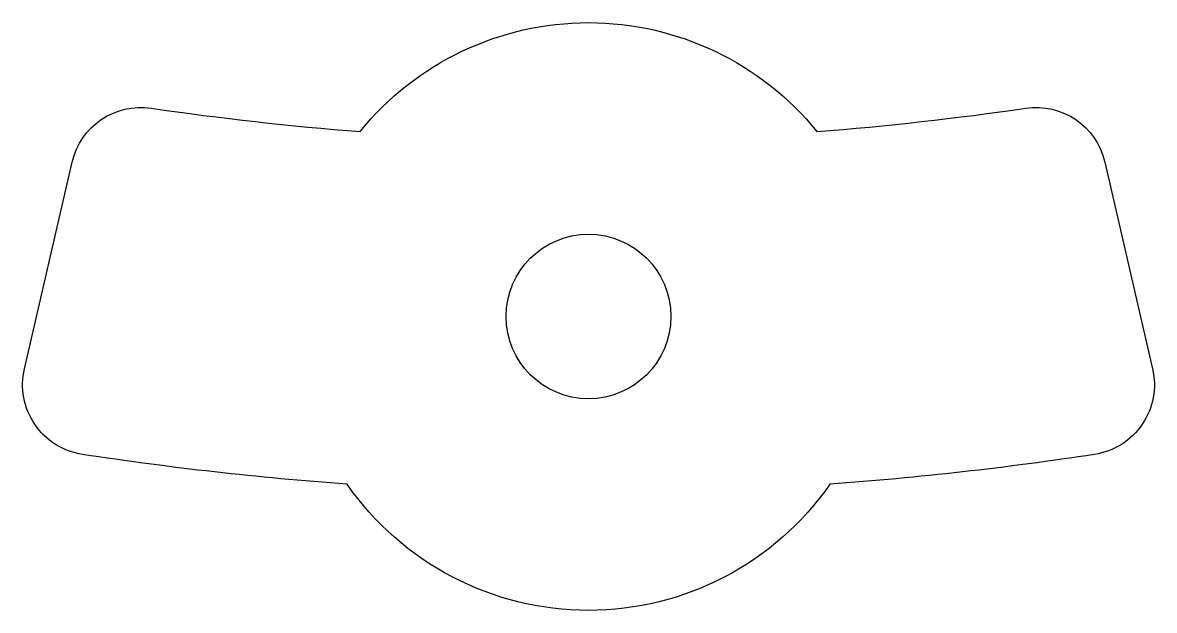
# Model space of a CAD drawing. Header units: millimetres. Extents: x -24.1 to 24.1, y -12.5 to 12.5.
import ezdxf

# ---------------------------------------------------------------- set-up
doc = ezdxf.new("R2010")
doc.units = ezdxf.units.MM
doc.layers.get('0').update_dxf_attribs({"linetype": 'CONTINUOUS'})

msp = doc.modelspace()

# ---------------------------------------------------------------- linework, layer by layer
msp.add_lwpolyline([(-21.514, -5.867, -0.436456), (-23.984, -2.226), (-21.953, 6.57, -0.390814), (-18.593, 8.863, 0.017528), (-9.711, 7.87, -0.476731), (9.711, 7.87, 0.017528), (18.593, 8.863, -0.390814), (21.953, 6.57), (23.984, -2.226, -0.436456), (21.514, -5.867, -0.019862), (10.267, -7.13, -0.523053), (-10.267, -7.13, -0.019862)], format="xyb", close=True)
msp.add_circle((0, 0), 3.5)

doc.saveas('drawing.dxf')
